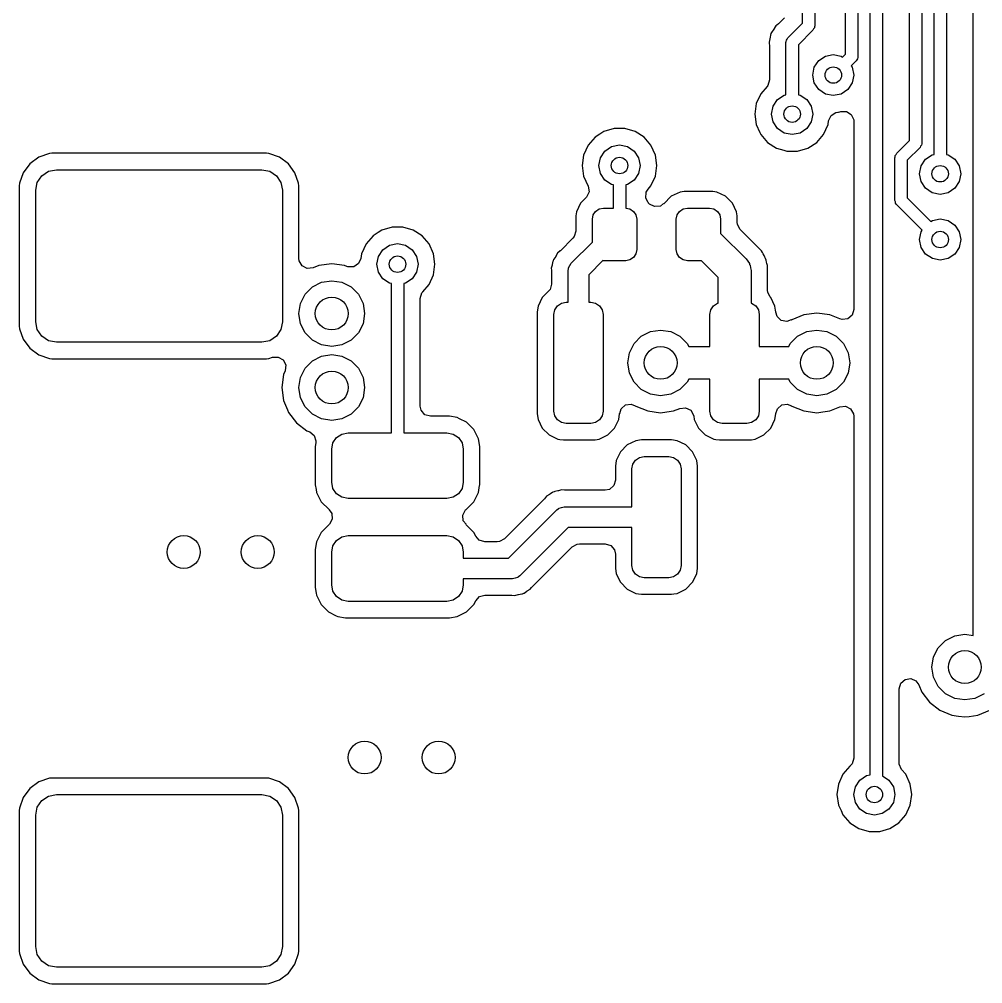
# Model space of a CAD drawing. Extents: x 0.4 to 10.6, y -8.1 to -0.4.
# Drawn here: x 6.3307 to 6.792, y -3.0925 to -2.6308 of the extents above; entities that cross this region are included whole.
import ezdxf

# ---------------------------------------------------------------- set-up
doc = ezdxf.new("R2010")
doc.units = 0
doc.header["$MEASUREMENT"] = 0
doc.layers.add('BLACK', color=7, linetype='CONTINUOUS')

msp = doc.modelspace()

# ---------------------------------------------------------------- linework, layer by layer
at = {"layer": 'BLACK', "linetype": 'CONTINUOUS'}
for p, q in [((6.7688, -2.69545), (6.7688, -2.40752)), ((6.77471, -2.40752), (6.77471, -2.69549)), ((6.7629, -2.42354), (6.7629, -2.68999)), ((6.75699, -2.68877), (6.75699, -2.42477)), ((6.73819, -2.99252), (6.73819, -2.43241)), ((6.74409, -2.43119), (6.74409, -2.99299)), ((6.72638, -2.6474), (6.72638, -2.43731)), ((6.73228, -2.43608), (6.73228, -2.64862)), ((6.71161, -2.45669), (6.71161, -2.63386)), ((6.70571, -2.63264), (6.70571, -2.45792)), ((6.7874, -2.92582), (6.7874, -2.45778)), ((6.69639, -2.6308), (6.69421, -2.63297)), ((6.69704, -2.62998), (6.69639, -2.6308)), ((6.69226, -2.63497), (6.69057, -2.6375)), ((6.69236, -2.63482), (6.69226, -2.63497)), ((6.69262, -2.63443), (6.69236, -2.63482)), ((6.69236, -2.63482), (6.69236, -2.63482)), ((6.69297, -2.63391), (6.69262, -2.63443)), ((6.69347, -2.63357), (6.69297, -2.63391)), ((6.69421, -2.63297), (6.69347, -2.63357)), ((6.6987, -2.63964), (6.70571, -2.63264)), ((6.71075, -2.63595), (6.70374, -2.64296)), ((6.71102, -2.63536), (6.71075, -2.63595)), ((6.71144, -2.63487), (6.71102, -2.63536)), ((6.71155, -2.63423), (6.71144, -2.63487)), ((6.7116, -2.63412), (6.71155, -2.63423)), ((6.71161, -2.63386), (6.71158, -2.63404)), ((6.71158, -2.63404), (6.7116, -2.63412)), ((6.69003, -2.64019), (6.68973, -2.64173)), ((6.69057, -2.6375), (6.69003, -2.64019)), ((6.69785, -2.64147), (6.6979, -2.64136)), ((6.6979, -2.64136), (6.69801, -2.64072)), ((6.69801, -2.64072), (6.69843, -2.64023)), ((6.69843, -2.64023), (6.6987, -2.63964)), ((6.68973, -2.64173), (6.68985, -2.64233)), ((6.68985, -2.64233), (6.68994, -2.64328)), ((6.68994, -2.64328), (6.68994, -2.65977)), ((6.69783, -2.64173), (6.69787, -2.64155)), ((6.69783, -2.66691), (6.69783, -2.64173)), ((6.69787, -2.64155), (6.69785, -2.64147)), ((6.70374, -2.64296), (6.70374, -2.66691)), ((6.71138, -2.65371), (6.71351, -2.65052)), ((6.71351, -2.65052), (6.71671, -2.64839)), ((6.71671, -2.64839), (6.72047, -2.64764)), ((6.72047, -2.64764), (6.72424, -2.64839)), ((6.72424, -2.64839), (6.72493, -2.64885)), ((6.72493, -2.64885), (6.72638, -2.6474)), ((6.73169, -2.65013), (6.73142, -2.65071)), ((6.73211, -2.64963), (6.73169, -2.65013)), ((6.73222, -2.649), (6.73211, -2.64963)), ((6.73227, -2.64888), (6.73222, -2.649)), ((6.73228, -2.64862), (6.73225, -2.6488)), ((6.73225, -2.6488), (6.73227, -2.64888)), ((6.71063, -2.65748), (6.71138, -2.65371)), ((6.73142, -2.65071), (6.7291, -2.65302)), ((6.7291, -2.65302), (6.72957, -2.65371)), ((6.72957, -2.65371), (6.73031, -2.65748)), ((6.68994, -2.65977), (6.68917, -2.66241)), ((6.71138, -2.66125), (6.71063, -2.65748)), ((6.73031, -2.65748), (6.72957, -2.66125)), ((6.68875, -2.66297), (6.68571, -2.66647)), ((6.68917, -2.66241), (6.68875, -2.66297)), ((6.71351, -2.66444), (6.71138, -2.66125)), ((6.71671, -2.66657), (6.71351, -2.66444)), ((6.72743, -2.66444), (6.72424, -2.66657)), ((6.72957, -2.66125), (6.72743, -2.66444)), ((6.68571, -2.66647), (6.68359, -2.67111)), ((6.68571, -2.66647), (6.68571, -2.66647)), ((6.69383, -2.6692), (6.69702, -2.66707)), ((6.69702, -2.66707), (6.69783, -2.66691)), ((6.70374, -2.66691), (6.70455, -2.66707)), ((6.70455, -2.66707), (6.70775, -2.6692)), ((6.72047, -2.66732), (6.71671, -2.66657)), ((6.72424, -2.66657), (6.72047, -2.66732)), ((6.68359, -2.67111), (6.68287, -2.67616)), ((6.69094, -2.67616), (6.69169, -2.67239)), ((6.69169, -2.67239), (6.69383, -2.6692)), ((6.70775, -2.6692), (6.70988, -2.67239)), ((6.70988, -2.67239), (6.71063, -2.67616)), ((6.68287, -2.67616), (6.68359, -2.68121)), ((6.69169, -2.67993), (6.69094, -2.67616)), ((6.71063, -2.67616), (6.70988, -2.67993)), ((6.71824, -2.6794), (6.71938, -2.6769)), ((6.71938, -2.6769), (6.7217, -2.67541)), ((6.7217, -2.67541), (6.72268, -2.67527)), ((6.72268, -2.67527), (6.72302, -2.67522)), ((6.72268, -2.67527), (6.72268, -2.67527)), ((6.72302, -2.67522), (6.72362, -2.67504)), ((6.72302, -2.67522), (6.72302, -2.67522)), ((6.72362, -2.67504), (6.72404, -2.67492)), ((6.72404, -2.67492), (6.72679, -2.67492)), ((6.72679, -2.67492), (6.7291, -2.67641)), ((6.7291, -2.67641), (6.73025, -2.67891)), ((6.68359, -2.68121), (6.68531, -2.68496)), ((6.69383, -2.68312), (6.69169, -2.67993)), ((6.70988, -2.67993), (6.70775, -2.68312)), ((6.71586, -2.68585), (6.71798, -2.68121)), ((6.71798, -2.68121), (6.71824, -2.6794)), ((6.73025, -2.67891), (6.7303, -2.6796)), ((6.7303, -2.6796), (6.7303, -2.76971)), ((6.60638, -2.68725), (6.60304, -2.6911)), ((6.60865, -2.68578), (6.60638, -2.68725)), ((6.61067, -2.68449), (6.60865, -2.68578)), ((6.61556, -2.68305), (6.61067, -2.68449)), ((6.61067, -2.68449), (6.61067, -2.68449)), ((6.61067, -2.68449), (6.61067, -2.68449)), ((6.62066, -2.68305), (6.61556, -2.68305)), ((6.61556, -2.68305), (6.61556, -2.68305)), ((6.62555, -2.68449), (6.62066, -2.68305)), ((6.62066, -2.68305), (6.62066, -2.68305)), ((6.62984, -2.68725), (6.62555, -2.68449)), ((6.62555, -2.68449), (6.62555, -2.68449)), ((6.62555, -2.68449), (6.62555, -2.68449)), ((6.63318, -2.6911), (6.62984, -2.68725)), ((6.68531, -2.68496), (6.68571, -2.68585)), ((6.68571, -2.68585), (6.68905, -2.6897)), ((6.69702, -2.68525), (6.69383, -2.68312)), ((6.70079, -2.686), (6.69702, -2.68525)), ((6.70455, -2.68525), (6.70079, -2.686)), ((6.70775, -2.68312), (6.70455, -2.68525)), ((6.71252, -2.6897), (6.71586, -2.68585)), ((6.60304, -2.6911), (6.60092, -2.69574)), ((6.60304, -2.6911), (6.60304, -2.6911)), ((6.61115, -2.69383), (6.61434, -2.69169)), ((6.61434, -2.69169), (6.61811, -2.69094)), ((6.61811, -2.69094), (6.62188, -2.69169)), ((6.62188, -2.69169), (6.62507, -2.69383)), ((6.6353, -2.69574), (6.63318, -2.6911)), ((6.68905, -2.6897), (6.69334, -2.69246)), ((6.70823, -2.69246), (6.71252, -2.6897)), ((6.75086, -2.69489), (6.75699, -2.68877)), ((6.76203, -2.69208), (6.75591, -2.6982)), ((6.7623, -2.69149), (6.76203, -2.69208)), ((6.76272, -2.691), (6.7623, -2.69149)), ((6.76283, -2.69036), (6.76272, -2.691)), ((6.76288, -2.69025), (6.76283, -2.69036)), ((6.7629, -2.68999), (6.76286, -2.69017)), ((6.76286, -2.69017), (6.76288, -2.69025)), ((6.34004, -2.69674), (6.33574, -2.69992)), ((6.34509, -2.69497), (6.34004, -2.69674)), ((6.34629, -2.69486), (6.34509, -2.69497)), ((6.34509, -2.69497), (6.34509, -2.69497)), ((6.44899, -2.69486), (6.34629, -2.69486)), ((6.45018, -2.69497), (6.44899, -2.69486)), ((6.45523, -2.69674), (6.45018, -2.69497)), ((6.45018, -2.69497), (6.45018, -2.69497)), ((6.45953, -2.69992), (6.45523, -2.69674)), ((6.45523, -2.69674), (6.45523, -2.69674)), ((6.60092, -2.69574), (6.60019, -2.70079)), ((6.60902, -2.69702), (6.61115, -2.69383)), ((6.62507, -2.69383), (6.6272, -2.69702)), ((6.63603, -2.70079), (6.6353, -2.69574)), ((6.69334, -2.69246), (6.69676, -2.69346)), ((6.69676, -2.69346), (6.69824, -2.6939)), ((6.69824, -2.6939), (6.69824, -2.6939)), ((6.69824, -2.6939), (6.69824, -2.6939)), ((6.69824, -2.6939), (6.70334, -2.6939)), ((6.70334, -2.6939), (6.70823, -2.69246)), ((6.70334, -2.6939), (6.70334, -2.6939)), ((6.75, -2.69698), (6.75003, -2.6968)), ((6.75001, -2.69672), (6.75007, -2.6966)), ((6.75003, -2.6968), (6.75001, -2.69672)), ((6.75007, -2.6966), (6.75018, -2.69597)), ((6.75018, -2.69597), (6.75059, -2.69547)), ((6.75059, -2.69547), (6.75086, -2.69489)), ((6.76469, -2.69776), (6.76789, -2.69563)), ((6.76789, -2.69563), (6.7688, -2.69545)), ((6.77471, -2.69549), (6.77542, -2.69563)), ((6.77542, -2.69563), (6.77861, -2.69776)), ((6.33574, -2.69992), (6.33257, -2.70422)), ((6.46271, -2.70422), (6.45953, -2.69992)), ((6.60019, -2.70079), (6.60092, -2.70584)), ((6.60827, -2.70079), (6.60902, -2.69702)), ((6.60902, -2.70455), (6.60827, -2.70079)), ((6.6272, -2.69702), (6.62795, -2.70079)), ((6.62795, -2.70079), (6.6272, -2.70455)), ((6.6353, -2.70584), (6.63603, -2.70079)), ((6.75, -2.7175), (6.75, -2.69698)), ((6.75591, -2.6982), (6.75591, -2.71628)), ((6.76181, -2.70472), (6.76256, -2.70096)), ((6.76256, -2.70096), (6.76469, -2.69776)), ((6.77861, -2.69776), (6.78075, -2.70096)), ((6.78075, -2.70096), (6.7815, -2.70472)), ((6.33257, -2.70422), (6.3308, -2.70926)), ((6.33933, -2.70883), (6.34147, -2.70564)), ((6.34147, -2.70564), (6.34466, -2.70351)), ((6.34466, -2.70351), (6.34843, -2.70276)), ((6.34843, -2.70276), (6.44685, -2.70276)), ((6.44685, -2.70276), (6.45062, -2.70351)), ((6.45062, -2.70351), (6.45381, -2.70564)), ((6.45381, -2.70564), (6.45594, -2.70883)), ((6.46447, -2.70926), (6.46271, -2.70422)), ((6.60092, -2.70584), (6.60092, -2.70584)), ((6.60092, -2.70584), (6.60311, -2.71063)), ((6.61115, -2.70775), (6.60902, -2.70455)), ((6.6272, -2.70455), (6.62507, -2.70775)), ((6.63318, -2.71047), (6.6353, -2.70584)), ((6.76256, -2.70849), (6.76181, -2.70472)), ((6.7815, -2.70472), (6.78075, -2.70849)), ((6.3308, -2.70926), (6.33069, -2.71046)), ((6.33069, -2.71046), (6.33069, -2.77773)), ((6.33858, -2.7126), (6.33933, -2.70883)), ((6.45594, -2.70883), (6.45669, -2.7126)), ((6.46459, -2.71046), (6.46447, -2.70926)), ((6.46459, -2.74527), (6.46459, -2.71046)), ((6.46459, -2.71046), (6.46459, -2.71046)), ((6.60311, -2.71063), (6.6035, -2.71335)), ((6.61434, -2.70988), (6.61115, -2.70775)), ((6.61516, -2.71004), (6.61434, -2.70988)), ((6.61516, -2.72116), (6.61516, -2.71004)), ((6.62188, -2.70988), (6.62106, -2.71004)), ((6.62106, -2.71004), (6.62106, -2.72116)), ((6.62507, -2.70775), (6.62188, -2.70988)), ((6.63178, -2.7121), (6.63318, -2.71047)), ((6.76469, -2.71168), (6.76256, -2.70849)), ((6.78075, -2.70849), (6.77861, -2.71168)), ((6.33858, -2.77559), (6.33858, -2.7126)), ((6.45669, -2.7126), (6.45669, -2.77559)), ((6.6035, -2.71335), (6.60236, -2.71586)), ((6.6307, -2.71633), (6.63089, -2.71359)), ((6.63089, -2.71359), (6.63178, -2.7121)), ((6.64712, -2.71352), (6.6429, -2.71549)), ((6.64904, -2.71327), (6.64712, -2.71352)), ((6.66277, -2.71327), (6.64904, -2.71327)), ((6.64904, -2.71327), (6.64904, -2.71327)), ((6.66469, -2.71352), (6.66277, -2.71327)), ((6.66277, -2.71327), (6.66277, -2.71327)), ((6.66891, -2.71549), (6.66469, -2.71352)), ((6.66469, -2.71352), (6.66469, -2.71352)), ((6.66469, -2.71352), (6.66469, -2.71352)), ((6.76789, -2.71382), (6.76469, -2.71168)), ((6.77165, -2.71457), (6.76789, -2.71382)), ((6.77542, -2.71382), (6.77165, -2.71457)), ((6.77861, -2.71168), (6.77542, -2.71382)), ((6.59945, -2.71878), (6.59748, -2.72301)), ((6.60212, -2.71611), (6.59945, -2.71878)), ((6.60236, -2.71586), (6.60212, -2.71611)), ((6.63183, -2.71842), (6.6307, -2.71633)), ((6.63181, -2.71843), (6.63183, -2.71842)), ((6.63183, -2.71847), (6.63181, -2.71843)), ((6.63192, -2.71857), (6.63183, -2.71847)), ((6.63201, -2.71875), (6.63192, -2.71857)), ((6.63235, -2.71909), (6.63201, -2.71875)), ((6.63236, -2.71908), (6.63235, -2.71909)), ((6.63248, -2.71922), (6.63236, -2.71908)), ((6.63494, -2.72047), (6.63248, -2.71922)), ((6.63919, -2.71897), (6.63768, -2.72018)), ((6.6393, -2.71909), (6.63919, -2.71897)), ((6.6429, -2.71549), (6.6393, -2.71909)), ((6.67221, -2.71878), (6.66891, -2.71549)), ((6.67418, -2.72301), (6.67221, -2.71878)), ((6.75022, -2.71811), (6.75, -2.7175)), ((6.75028, -2.71875), (6.75022, -2.71811)), ((6.75065, -2.71928), (6.75028, -2.71875)), ((6.75069, -2.7194), (6.75065, -2.71928)), ((6.75076, -2.71944), (6.75069, -2.7194)), ((6.75086, -2.71959), (6.75076, -2.71944)), ((6.76304, -2.73176), (6.75086, -2.71959)), ((6.75591, -2.71628), (6.76722, -2.72759)), ((6.59748, -2.72301), (6.59722, -2.72493)), ((6.60512, -2.72648), (6.60552, -2.72444)), ((6.60552, -2.72444), (6.60667, -2.72272)), ((6.60667, -2.72272), (6.6084, -2.72157)), ((6.6084, -2.72157), (6.61043, -2.72116)), ((6.61043, -2.72116), (6.61516, -2.72116)), ((6.62106, -2.72116), (6.6231, -2.72157)), ((6.6231, -2.72157), (6.62482, -2.72272)), ((6.62482, -2.72272), (6.62597, -2.72444)), ((6.62597, -2.72444), (6.62638, -2.72648)), ((6.63768, -2.72018), (6.63494, -2.72047)), ((6.64528, -2.72648), (6.64568, -2.72444)), ((6.64568, -2.72444), (6.64683, -2.72272)), ((6.64683, -2.72272), (6.64856, -2.72157)), ((6.64856, -2.72157), (6.65059, -2.72116)), ((6.65059, -2.72116), (6.66122, -2.72116)), ((6.66122, -2.72116), (6.66325, -2.72157)), ((6.66325, -2.72157), (6.66498, -2.72272)), ((6.66498, -2.72272), (6.66613, -2.72444)), ((6.66613, -2.72444), (6.66654, -2.72648)), ((6.67443, -2.72493), (6.67418, -2.72301)), ((6.67418, -2.72301), (6.67418, -2.72301)), ((6.59722, -2.72493), (6.59722, -2.73214)), ((6.60512, -2.73743), (6.60512, -2.72648)), ((6.62638, -2.72648), (6.62638, -2.74104)), ((6.64528, -2.74104), (6.64528, -2.72648)), ((6.66654, -2.72648), (6.66654, -2.73325)), ((6.67443, -2.72796), (6.67443, -2.72493)), ((6.67454, -2.729), (6.67443, -2.72796)), ((6.67586, -2.73141), (6.67454, -2.729)), ((6.76722, -2.72759), (6.76791, -2.72713)), ((6.76791, -2.72713), (6.77167, -2.72638)), ((6.77167, -2.72638), (6.77544, -2.72713)), ((6.77544, -2.72713), (6.77863, -2.72926)), ((6.50252, -2.73292), (6.50008, -2.73449)), ((6.50437, -2.73173), (6.50252, -2.73292)), ((6.50926, -2.7303), (6.50437, -2.73173)), ((6.50437, -2.73173), (6.50437, -2.73173)), ((6.50437, -2.73173), (6.50437, -2.73173)), ((6.51436, -2.7303), (6.50926, -2.7303)), ((6.50926, -2.7303), (6.50926, -2.7303)), ((6.51925, -2.73173), (6.51436, -2.7303)), ((6.51436, -2.7303), (6.51436, -2.7303)), ((6.52355, -2.73449), (6.51925, -2.73173)), ((6.51925, -2.73173), (6.51925, -2.73173)), ((6.51925, -2.73173), (6.51925, -2.73173)), ((6.59722, -2.73214), (6.59645, -2.73478)), ((6.66654, -2.73325), (6.6788, -2.74551)), ((6.68533, -2.74089), (6.67586, -2.73141)), ((6.76183, -2.73622), (6.76258, -2.73245)), ((6.76258, -2.73245), (6.76304, -2.73176)), ((6.77863, -2.72926), (6.78077, -2.73245)), ((6.78077, -2.73245), (6.78152, -2.73622)), ((6.49674, -2.73834), (6.49462, -2.74298)), ((6.50008, -2.73449), (6.49674, -2.73834)), ((6.49674, -2.73834), (6.49674, -2.73834)), ((6.50804, -2.73894), (6.51181, -2.73819)), ((6.51181, -2.73819), (6.51558, -2.73894)), ((6.52689, -2.73834), (6.52355, -2.73449)), ((6.529, -2.74298), (6.52689, -2.73834)), ((6.59579, -2.73559), (6.58983, -2.74155)), ((6.59495, -2.7476), (6.60512, -2.73743)), ((6.59645, -2.73478), (6.59579, -2.73559)), ((6.76258, -2.73999), (6.76183, -2.73622)), ((6.78152, -2.73622), (6.78077, -2.73999)), ((6.49462, -2.74298), (6.49429, -2.74526)), ((6.50272, -2.74426), (6.50485, -2.74107)), ((6.50485, -2.74107), (6.50804, -2.73894)), ((6.51558, -2.73894), (6.51877, -2.74107)), ((6.51877, -2.74107), (6.5209, -2.74426)), ((6.52973, -2.74803), (6.529, -2.74298)), ((6.58846, -2.74272), (6.58766, -2.7441)), ((6.58968, -2.74169), (6.58846, -2.74272)), ((6.58983, -2.74155), (6.58968, -2.74169)), ((6.62638, -2.74104), (6.62597, -2.74308)), ((6.64568, -2.74308), (6.64528, -2.74104)), ((6.68614, -2.7417), (6.68533, -2.74089)), ((6.68533, -2.74089), (6.68533, -2.74089)), ((6.68654, -2.74248), (6.68614, -2.7417)), ((6.68694, -2.74313), (6.68654, -2.74248)), ((6.76471, -2.74318), (6.76258, -2.73999)), ((6.78077, -2.73999), (6.77863, -2.74318)), ((6.46474, -2.74648), (6.46459, -2.74527)), ((6.46614, -2.74885), (6.46474, -2.74648)), ((6.49429, -2.74526), (6.49315, -2.74776)), ((6.50197, -2.74803), (6.50272, -2.74426)), ((6.5209, -2.74426), (6.52165, -2.74803)), ((6.5862, -2.74663), (6.58592, -2.7482)), ((6.58627, -2.74644), (6.5862, -2.74663)), ((6.58654, -2.74577), (6.58627, -2.74644)), ((6.58663, -2.74558), (6.58654, -2.74577)), ((6.58755, -2.74428), (6.58663, -2.74558)), ((6.58766, -2.7441), (6.58755, -2.74428)), ((6.59436, -2.74867), (6.59495, -2.7476)), ((6.61016, -2.7463), (6.60335, -2.75312)), ((6.61043, -2.74636), (6.61016, -2.7463)), ((6.62106, -2.74636), (6.61043, -2.74636)), ((6.6231, -2.74595), (6.62106, -2.74636)), ((6.62482, -2.7448), (6.6231, -2.74595)), ((6.62597, -2.74308), (6.62482, -2.7448)), ((6.64683, -2.7448), (6.64568, -2.74308)), ((6.64856, -2.74595), (6.64683, -2.7448)), ((6.65059, -2.74636), (6.64856, -2.74595)), ((6.65737, -2.74636), (6.65059, -2.74636)), ((6.66535, -2.75434), (6.65737, -2.74636)), ((6.6788, -2.74551), (6.6795, -2.74663)), ((6.6795, -2.74663), (6.68032, -2.74767)), ((6.68745, -2.74384), (6.68694, -2.74313)), ((6.68771, -2.74462), (6.68745, -2.74384)), ((6.68772, -2.74466), (6.68771, -2.74462)), ((6.68802, -2.74537), (6.68772, -2.74466)), ((6.68841, -2.74615), (6.68802, -2.74537)), ((6.68855, -2.74701), (6.68841, -2.74615)), ((6.68873, -2.74776), (6.68855, -2.74701)), ((6.76791, -2.74531), (6.76471, -2.74318)), ((6.77167, -2.74606), (6.76791, -2.74531)), ((6.77544, -2.74531), (6.77167, -2.74606)), ((6.77863, -2.74318), (6.77544, -2.74531)), ((6.4686, -2.75008), (6.46614, -2.74885)), ((6.47134, -2.74978), (6.4686, -2.75008)), ((6.47414, -2.74862), (6.47134, -2.74978)), ((6.48031, -2.74781), (6.47414, -2.74862)), ((6.48032, -2.74781), (6.48031, -2.74781)), ((6.48649, -2.74862), (6.48032, -2.74781)), ((6.48759, -2.74908), (6.48649, -2.74862)), ((6.48649, -2.74862), (6.48649, -2.74862)), ((6.48808, -2.74925), (6.48759, -2.74908)), ((6.49083, -2.74925), (6.48808, -2.74925)), ((6.49315, -2.74776), (6.49083, -2.74925)), ((6.50272, -2.7518), (6.50197, -2.74803)), ((6.50485, -2.75499), (6.50272, -2.7518)), ((6.5209, -2.7518), (6.51877, -2.75499)), ((6.52165, -2.74803), (6.5209, -2.7518)), ((6.529, -2.75308), (6.52973, -2.74803)), ((6.58587, -2.74841), (6.58546, -2.74995)), ((6.58546, -2.74995), (6.58554, -2.75086)), ((6.58554, -2.75086), (6.58559, -2.75145)), ((6.58559, -2.75145), (6.5856, -2.75154)), ((6.5856, -2.75154), (6.58561, -2.75175)), ((6.58561, -2.75175), (6.58561, -2.75752)), ((6.58592, -2.7482), (6.58587, -2.74841)), ((6.5935, -2.75108), (6.59363, -2.75021)), ((6.5935, -2.76624), (6.5935, -2.75108)), ((6.59362, -2.75004), (6.59367, -2.74994)), ((6.59363, -2.75021), (6.59362, -2.75004)), ((6.59367, -2.74994), (6.5937, -2.7497)), ((6.5937, -2.7497), (6.59436, -2.74867)), ((6.68032, -2.74767), (6.68042, -2.7481)), ((6.68042, -2.7481), (6.68066, -2.74848)), ((6.68066, -2.74848), (6.68081, -2.74979)), ((6.68081, -2.74979), (6.6811, -2.75108)), ((6.6811, -2.75108), (6.6811, -2.76663)), ((6.689, -2.74859), (6.68873, -2.74776)), ((6.689, -2.76047), (6.689, -2.74859)), ((6.689, -2.74859), (6.689, -2.74859)), ((6.47106, -2.75891), (6.47545, -2.75668)), ((6.47545, -2.75668), (6.48031, -2.75591)), ((6.48031, -2.75591), (6.48518, -2.75668)), ((6.48518, -2.75668), (6.48957, -2.75891)), ((6.50804, -2.75712), (6.50485, -2.75499)), ((6.51877, -2.75499), (6.51558, -2.75712)), ((6.52689, -2.75772), (6.529, -2.75308)), ((6.60335, -2.75312), (6.60335, -2.76624)), ((6.66535, -2.76663), (6.66535, -2.75434)), ((6.46757, -2.7624), (6.47106, -2.75891)), ((6.48957, -2.75891), (6.49306, -2.7624)), ((6.50886, -2.75729), (6.50804, -2.75712)), ((6.50886, -2.82874), (6.50886, -2.75729)), ((6.51558, -2.75712), (6.51476, -2.75729)), ((6.51476, -2.75729), (6.51476, -2.82874)), ((6.52343, -2.76178), (6.52385, -2.76122)), ((6.52385, -2.76122), (6.52689, -2.75772)), ((6.58418, -2.76097), (6.58113, -2.76402)), ((6.58484, -2.76016), (6.58418, -2.76097)), ((6.58561, -2.75752), (6.58484, -2.76016)), ((6.68911, -2.76151), (6.689, -2.76047)), ((6.46534, -2.76679), (6.46757, -2.7624)), ((6.49306, -2.7624), (6.49529, -2.76679)), ((6.52266, -2.76442), (6.52343, -2.76178)), ((6.52266, -2.81596), (6.52266, -2.76442)), ((6.58113, -2.76402), (6.57911, -2.76815)), ((6.69029, -2.76368), (6.68911, -2.76151)), ((6.69028, -2.76369), (6.69029, -2.76368)), ((6.69034, -2.76376), (6.69028, -2.76369)), ((6.69043, -2.76392), (6.69034, -2.76376)), ((6.69052, -2.76402), (6.69043, -2.76392)), ((6.69254, -2.76815), (6.69052, -2.76402)), ((6.69052, -2.76402), (6.69052, -2.76402)), ((6.69052, -2.76402), (6.69052, -2.76402)), ((6.46457, -2.77165), (6.46534, -2.76679)), ((6.49529, -2.76679), (6.49606, -2.77165)), ((6.57911, -2.76815), (6.57872, -2.77084)), ((6.58661, -2.77215), (6.58706, -2.76989)), ((6.58706, -2.76989), (6.58834, -2.76797)), ((6.58834, -2.76797), (6.59026, -2.76669)), ((6.59026, -2.76669), (6.59252, -2.76624)), ((6.59252, -2.76624), (6.5935, -2.76624)), ((6.60335, -2.76624), (6.60433, -2.76624)), ((6.60433, -2.76624), (6.60659, -2.76669)), ((6.60659, -2.76669), (6.60851, -2.76797)), ((6.60851, -2.76797), (6.60979, -2.76989)), ((6.60979, -2.76989), (6.61024, -2.77215)), ((6.66142, -2.77215), (6.66187, -2.76989)), ((6.66187, -2.76989), (6.66315, -2.76797)), ((6.66315, -2.76797), (6.66506, -2.76669)), ((6.66506, -2.76669), (6.66535, -2.76663)), ((6.6811, -2.76663), (6.68139, -2.76669)), ((6.68139, -2.76669), (6.68331, -2.76797)), ((6.68331, -2.76797), (6.68459, -2.76989)), ((6.68459, -2.76989), (6.68504, -2.77215)), ((6.69283, -2.7701), (6.69254, -2.76815)), ((6.69293, -2.77084), (6.69283, -2.7701)), ((6.7303, -2.76971), (6.72952, -2.77235)), ((6.46534, -2.77652), (6.46457, -2.77165)), ((6.49606, -2.77165), (6.49529, -2.77652)), ((6.57872, -2.77084), (6.57872, -2.81971)), ((6.58661, -2.81841), (6.58661, -2.77215)), ((6.61024, -2.77215), (6.61024, -2.81841)), ((6.66142, -2.7874), (6.66142, -2.77215)), ((6.68504, -2.77215), (6.68504, -2.7874)), ((6.69295, -2.77101), (6.69293, -2.77084)), ((6.69302, -2.77101), (6.69295, -2.77101)), ((6.69356, -2.77306), (6.69302, -2.77101)), ((6.69553, -2.77498), (6.69356, -2.77306)), ((6.69822, -2.77553), (6.69553, -2.77498)), ((6.70035, -2.77471), (6.69822, -2.77553)), ((6.7004, -2.77478), (6.70035, -2.77471)), ((6.70068, -2.77462), (6.7004, -2.77478)), ((6.70643, -2.77224), (6.70068, -2.77462)), ((6.7126, -2.77143), (6.70643, -2.77224)), ((6.70643, -2.77224), (6.70643, -2.77224)), ((6.71877, -2.77224), (6.7126, -2.77143)), ((6.7126, -2.77143), (6.7126, -2.77143)), ((6.72355, -2.77422), (6.71877, -2.77224)), ((6.71877, -2.77224), (6.71877, -2.77224)), ((6.72472, -2.77454), (6.72355, -2.77422)), ((6.72744, -2.77415), (6.72472, -2.77454)), ((6.72952, -2.77235), (6.72744, -2.77415)), ((6.33069, -2.77773), (6.3308, -2.77893)), ((6.3308, -2.77893), (6.3308, -2.77893)), ((6.3308, -2.77893), (6.33257, -2.78397)), ((6.33933, -2.77936), (6.33858, -2.77559)), ((6.34147, -2.78255), (6.33933, -2.77936)), ((6.45594, -2.77936), (6.45381, -2.78255)), ((6.45669, -2.77559), (6.45594, -2.77936)), ((6.46757, -2.78091), (6.46534, -2.77652)), ((6.49529, -2.77652), (6.49306, -2.78091)), ((6.63293, -2.7803), (6.6378, -2.77953)), ((6.6378, -2.77953), (6.64266, -2.7803)), ((6.70773, -2.7803), (6.7126, -2.77953)), ((6.7126, -2.77953), (6.71746, -2.7803)), ((6.33257, -2.78397), (6.33257, -2.78397)), ((6.33257, -2.78397), (6.33574, -2.78827)), ((6.34466, -2.78468), (6.34147, -2.78255)), ((6.45381, -2.78255), (6.45062, -2.78468)), ((6.47106, -2.78439), (6.46757, -2.78091)), ((6.47545, -2.78663), (6.47106, -2.78439)), ((6.48957, -2.78439), (6.48518, -2.78663)), ((6.49306, -2.78091), (6.48957, -2.78439)), ((6.62505, -2.78602), (6.62854, -2.78254)), ((6.62854, -2.78254), (6.63293, -2.7803)), ((6.64266, -2.7803), (6.64705, -2.78254)), ((6.64705, -2.78254), (6.65054, -2.78602)), ((6.69986, -2.78602), (6.70334, -2.78254)), ((6.70334, -2.78254), (6.70773, -2.7803)), ((6.71746, -2.7803), (6.72185, -2.78254)), ((6.72185, -2.78254), (6.72534, -2.78602)), ((6.33574, -2.78827), (6.34004, -2.79145)), ((6.34843, -2.78543), (6.34466, -2.78468)), ((6.44685, -2.78543), (6.34843, -2.78543)), ((6.45062, -2.78468), (6.44685, -2.78543)), ((6.48031, -2.7874), (6.47545, -2.78663)), ((6.48518, -2.78663), (6.48031, -2.7874)), ((6.62282, -2.79041), (6.62505, -2.78602)), ((6.65054, -2.78602), (6.65124, -2.7874)), ((6.65124, -2.7874), (6.66142, -2.7874)), ((6.68504, -2.7874), (6.69915, -2.7874)), ((6.69915, -2.7874), (6.69986, -2.78602)), ((6.72534, -2.78602), (6.72758, -2.79041)), ((6.34004, -2.79145), (6.34509, -2.79321)), ((6.34509, -2.79321), (6.34509, -2.79321)), ((6.34509, -2.79321), (6.34525, -2.79323)), ((6.34525, -2.79323), (6.34629, -2.79333)), ((6.34629, -2.79333), (6.44899, -2.79333)), ((6.44899, -2.79333), (6.45018, -2.79321)), ((6.45018, -2.79321), (6.45192, -2.79261)), ((6.45192, -2.79261), (6.45466, -2.79247)), ((6.45466, -2.79247), (6.45705, -2.79384)), ((6.47106, -2.79435), (6.47545, -2.79211)), ((6.47545, -2.79211), (6.48031, -2.79134)), ((6.48031, -2.79134), (6.48518, -2.79211)), ((6.48518, -2.79211), (6.48957, -2.79435)), ((6.62205, -2.79528), (6.62282, -2.79041)), ((6.72758, -2.79041), (6.72835, -2.79528)), ((6.45705, -2.79384), (6.45832, -2.79628)), ((6.45832, -2.79628), (6.45807, -2.79902)), ((6.46534, -2.80222), (6.46757, -2.79783)), ((6.46757, -2.79783), (6.47106, -2.79435)), ((6.48957, -2.79435), (6.49306, -2.79783)), ((6.49306, -2.79783), (6.49529, -2.80222)), ((6.62282, -2.80014), (6.62205, -2.79528)), ((6.72835, -2.79528), (6.72758, -2.80014)), ((6.45728, -2.80091), (6.45647, -2.80709)), ((6.45804, -2.79908), (6.45728, -2.80091)), ((6.45728, -2.80091), (6.45728, -2.80091)), ((6.45807, -2.79902), (6.45804, -2.79908)), ((6.46457, -2.80709), (6.46534, -2.80222)), ((6.49529, -2.80222), (6.49606, -2.80709)), ((6.62505, -2.80453), (6.62282, -2.80014)), ((6.72758, -2.80014), (6.72534, -2.80453)), ((6.45647, -2.80709), (6.45647, -2.80709)), ((6.45647, -2.80709), (6.45728, -2.81326)), ((6.46534, -2.81195), (6.46457, -2.80709)), ((6.49606, -2.80709), (6.49529, -2.81195)), ((6.62854, -2.80802), (6.62505, -2.80453)), ((6.65054, -2.80453), (6.64705, -2.80802)), ((6.65124, -2.80315), (6.65054, -2.80453)), ((6.66142, -2.80315), (6.65124, -2.80315)), ((6.66142, -2.81841), (6.66142, -2.80315)), ((6.69915, -2.80315), (6.68504, -2.80315)), ((6.68504, -2.80315), (6.68504, -2.81841)), ((6.69986, -2.80453), (6.69915, -2.80315)), ((6.70334, -2.80802), (6.69986, -2.80453)), ((6.72534, -2.80453), (6.72185, -2.80802)), ((6.46757, -2.81634), (6.46534, -2.81195)), ((6.49529, -2.81195), (6.49306, -2.81634)), ((6.63293, -2.81025), (6.62854, -2.80802)), ((6.6378, -2.81102), (6.63293, -2.81025)), ((6.64266, -2.81025), (6.6378, -2.81102)), ((6.64705, -2.80802), (6.64266, -2.81025)), ((6.70773, -2.81025), (6.70334, -2.80802)), ((6.7126, -2.81102), (6.70773, -2.81025)), ((6.71746, -2.81025), (6.7126, -2.81102)), ((6.72185, -2.80802), (6.71746, -2.81025)), ((6.45728, -2.81326), (6.45728, -2.81326)), ((6.45728, -2.81326), (6.45916, -2.81779)), ((6.47106, -2.81983), (6.46757, -2.81634)), ((6.49306, -2.81634), (6.48957, -2.81983)), ((6.5231, -2.81799), (6.52266, -2.81596)), ((6.6189, -2.81725), (6.62098, -2.81544)), ((6.62098, -2.81544), (6.62371, -2.81505)), ((6.62371, -2.81505), (6.62556, -2.81583)), ((6.62556, -2.81583), (6.6256, -2.81577)), ((6.6256, -2.81577), (6.62587, -2.81593)), ((6.62587, -2.81593), (6.62587, -2.81593)), ((6.62587, -2.81593), (6.63162, -2.81831)), ((6.64699, -2.81706), (6.64973, -2.81676)), ((6.64973, -2.81676), (6.65219, -2.81799)), ((6.69371, -2.81725), (6.69579, -2.81544)), ((6.69579, -2.81544), (6.69851, -2.81505)), ((6.69851, -2.81505), (6.70036, -2.81583)), ((6.70036, -2.81583), (6.7004, -2.81577)), ((6.7004, -2.81577), (6.70068, -2.81593)), ((6.70068, -2.81593), (6.70068, -2.81593)), ((6.70068, -2.81593), (6.70643, -2.81831)), ((6.71877, -2.81831), (6.72355, -2.81633)), ((6.72355, -2.81633), (6.72628, -2.81604)), ((6.72628, -2.81604), (6.72874, -2.81727)), ((6.45916, -2.81779), (6.45966, -2.81901)), ((6.45966, -2.81901), (6.46345, -2.82395)), ((6.47545, -2.82206), (6.47106, -2.81983)), ((6.48957, -2.81983), (6.48518, -2.82206)), ((6.5249, -2.82007), (6.5231, -2.81799)), ((6.52754, -2.82085), (6.5249, -2.82007)), ((6.53667, -2.82085), (6.52754, -2.82085)), ((6.54037, -2.82143), (6.53667, -2.82085)), ((6.53667, -2.82085), (6.53667, -2.82085)), ((6.54152, -2.82202), (6.54037, -2.82143)), ((6.57872, -2.81971), (6.57911, -2.8224)), ((6.58706, -2.82067), (6.58661, -2.81841)), ((6.58834, -2.82258), (6.58706, -2.82067)), ((6.60979, -2.82067), (6.60851, -2.82258)), ((6.61024, -2.81841), (6.60979, -2.82067)), ((6.61774, -2.8224), (6.61813, -2.81971)), ((6.61813, -2.81971), (6.61814, -2.81954)), ((6.61813, -2.81971), (6.61813, -2.81971)), ((6.61814, -2.81954), (6.61823, -2.81954)), ((6.61823, -2.81954), (6.6189, -2.81725)), ((6.63162, -2.81831), (6.63471, -2.81872)), ((6.63471, -2.81872), (6.6378, -2.81912)), ((6.6378, -2.81912), (6.64071, -2.81874)), ((6.6378, -2.81912), (6.6378, -2.81912)), ((6.6378, -2.81912), (6.6378, -2.81912)), ((6.64071, -2.81874), (6.64397, -2.81831)), ((6.64397, -2.81831), (6.64699, -2.81706)), ((6.65219, -2.81799), (6.65359, -2.82036)), ((6.65359, -2.82036), (6.65369, -2.82086)), ((6.65369, -2.82086), (6.65391, -2.8224)), ((6.66187, -2.82067), (6.66142, -2.81841)), ((6.66315, -2.82258), (6.66187, -2.82067)), ((6.68459, -2.82067), (6.68331, -2.82258)), ((6.68504, -2.81841), (6.68459, -2.82067)), ((6.69254, -2.8224), (6.69293, -2.81971)), ((6.69293, -2.81971), (6.69295, -2.81954)), ((6.69293, -2.81971), (6.69293, -2.81971)), ((6.69295, -2.81954), (6.69303, -2.81954)), ((6.69303, -2.81954), (6.69371, -2.81725)), ((6.70643, -2.81831), (6.70951, -2.81872)), ((6.70951, -2.81872), (6.7126, -2.81912)), ((6.7126, -2.81912), (6.71551, -2.81874)), ((6.7126, -2.81912), (6.7126, -2.81912)), ((6.7126, -2.81912), (6.7126, -2.81912)), ((6.71551, -2.81874), (6.71877, -2.81831)), ((6.72874, -2.81727), (6.73014, -2.81963)), ((6.73014, -2.81963), (6.7303, -2.82084)), ((6.7303, -2.82084), (6.7303, -2.98457)), ((6.46345, -2.82395), (6.46839, -2.82774)), ((6.48031, -2.82283), (6.47545, -2.82206)), ((6.48518, -2.82206), (6.48031, -2.82283)), ((6.54482, -2.8237), (6.54152, -2.82202)), ((6.54835, -2.82723), (6.54482, -2.8237)), ((6.54482, -2.8237), (6.54482, -2.8237)), ((6.54482, -2.8237), (6.54482, -2.8237)), ((6.57911, -2.8224), (6.58113, -2.82653)), ((6.59026, -2.82386), (6.58834, -2.82258)), ((6.59252, -2.82431), (6.59026, -2.82386)), ((6.60433, -2.82431), (6.59252, -2.82431)), ((6.60659, -2.82386), (6.60433, -2.82431)), ((6.60851, -2.82258), (6.60659, -2.82386)), ((6.61572, -2.82653), (6.61774, -2.8224)), ((6.65391, -2.8224), (6.65594, -2.82653)), ((6.66506, -2.82386), (6.66315, -2.82258)), ((6.66732, -2.82431), (6.66506, -2.82386)), ((6.67913, -2.82431), (6.66732, -2.82431)), ((6.68139, -2.82386), (6.67913, -2.82431)), ((6.68331, -2.82258), (6.68139, -2.82386)), ((6.69052, -2.82653), (6.69254, -2.8224)), ((6.46839, -2.82774), (6.46839, -2.82774)), ((6.46839, -2.82774), (6.46839, -2.82774)), ((6.46839, -2.82774), (6.46975, -2.8283)), ((6.46975, -2.8283), (6.47189, -2.83003)), ((6.47189, -2.83003), (6.47276, -2.83264)), ((6.48262, -2.83105), (6.48518, -2.82934)), ((6.48518, -2.82934), (6.48819, -2.82874)), ((6.48819, -2.82874), (6.50886, -2.82874)), ((6.51476, -2.82874), (6.53543, -2.82874)), ((6.53543, -2.82874), (6.53845, -2.82934)), ((6.53845, -2.82934), (6.541, -2.83105)), ((6.55062, -2.83168), (6.54835, -2.82723)), ((6.54835, -2.82723), (6.54835, -2.82723)), ((6.54835, -2.82723), (6.54835, -2.82723)), ((6.58113, -2.82653), (6.58439, -2.82979)), ((6.58439, -2.82979), (6.58439, -2.82979)), ((6.58439, -2.82979), (6.58439, -2.82979)), ((6.58439, -2.82979), (6.58853, -2.83181)), ((6.60832, -2.83181), (6.61246, -2.82979)), ((6.61246, -2.82979), (6.61572, -2.82653)), ((6.65594, -2.82653), (6.65919, -2.82979)), ((6.65919, -2.82979), (6.65919, -2.82979)), ((6.65919, -2.82979), (6.65919, -2.82979)), ((6.65919, -2.82979), (6.66333, -2.83181)), ((6.68313, -2.83181), (6.68726, -2.82979)), ((6.68726, -2.82979), (6.69052, -2.82653)), ((6.47271, -2.83358), (6.47242, -2.83537)), ((6.47276, -2.83264), (6.47271, -2.83358)), ((6.48031, -2.83661), (6.48091, -2.8336)), ((6.48091, -2.8336), (6.48262, -2.83105)), ((6.541, -2.83105), (6.54271, -2.8336)), ((6.54271, -2.8336), (6.54331, -2.83661)), ((6.5512, -2.83537), (6.55062, -2.83168)), ((6.58853, -2.83181), (6.5895, -2.83196)), ((6.5895, -2.83196), (6.59121, -2.8322)), ((6.59121, -2.8322), (6.59121, -2.8322)), ((6.59121, -2.8322), (6.60564, -2.8322)), ((6.60564, -2.8322), (6.60653, -2.83207)), ((6.60653, -2.83207), (6.60832, -2.83181)), ((6.62179, -2.83458), (6.61854, -2.83784)), ((6.62593, -2.83256), (6.62179, -2.83458)), ((6.62861, -2.83217), (6.62593, -2.83256)), ((6.64304, -2.83217), (6.62861, -2.83217)), ((6.62861, -2.83217), (6.62861, -2.83217)), ((6.64572, -2.83256), (6.64304, -2.83217)), ((6.64304, -2.83217), (6.64304, -2.83217)), ((6.64949, -2.8344), (6.64572, -2.83256)), ((6.64572, -2.83256), (6.64572, -2.83256)), ((6.64986, -2.83458), (6.64949, -2.8344)), ((6.65312, -2.83784), (6.64986, -2.83458)), ((6.66333, -2.83181), (6.66431, -2.83196)), ((6.66431, -2.83196), (6.66601, -2.8322)), ((6.66601, -2.8322), (6.66601, -2.8322)), ((6.66601, -2.8322), (6.68044, -2.8322)), ((6.68044, -2.8322), (6.68134, -2.83207)), ((6.68134, -2.83207), (6.68313, -2.83181)), ((6.47242, -2.83537), (6.47242, -2.8536)), ((6.48031, -2.85236), (6.48031, -2.83661)), ((6.54331, -2.83661), (6.54331, -2.85236)), ((6.5512, -2.8536), (6.5512, -2.83537)), ((6.61854, -2.83784), (6.61651, -2.84197)), ((6.65514, -2.84197), (6.65312, -2.83784)), ((6.65312, -2.83784), (6.65312, -2.83784)), ((6.65312, -2.83784), (6.65312, -2.83784)), ((6.61651, -2.84197), (6.61612, -2.84466)), ((6.62402, -2.84596), (6.62447, -2.8437)), ((6.62447, -2.8437), (6.62575, -2.84179)), ((6.62575, -2.84179), (6.62766, -2.84051)), ((6.62766, -2.84051), (6.62992, -2.84006)), ((6.62992, -2.84006), (6.64173, -2.84006)), ((6.64173, -2.84006), (6.64399, -2.84051)), ((6.64399, -2.84051), (6.64591, -2.84179)), ((6.64591, -2.84179), (6.64719, -2.8437)), ((6.64719, -2.8437), (6.64764, -2.84596)), ((6.65553, -2.84466), (6.65514, -2.84197)), ((6.61612, -2.84466), (6.61612, -2.8514)), ((6.62402, -2.86417), (6.62402, -2.84596)), ((6.64764, -2.84596), (6.64764, -2.89222)), ((6.65553, -2.89353), (6.65553, -2.84466)), ((6.47242, -2.8536), (6.47278, -2.85584)), ((6.48091, -2.85538), (6.48031, -2.85236)), ((6.54331, -2.85236), (6.54271, -2.85538)), ((6.55113, -2.85405), (6.5512, -2.8536)), ((6.61612, -2.8514), (6.61535, -2.85404)), ((6.47278, -2.85584), (6.47301, -2.8573)), ((6.47301, -2.8573), (6.47527, -2.86175)), ((6.48262, -2.85793), (6.48091, -2.85538)), ((6.48518, -2.85964), (6.48262, -2.85793)), ((6.541, -2.85793), (6.53845, -2.85964)), ((6.54271, -2.85538), (6.541, -2.85793)), ((6.54835, -2.86175), (6.55062, -2.8573)), ((6.55062, -2.8573), (6.55113, -2.85405)), ((6.55062, -2.8573), (6.55062, -2.8573)), ((6.55062, -2.8573), (6.55062, -2.8573)), ((6.58455, -2.85833), (6.58317, -2.85913)), ((6.58473, -2.85821), (6.58455, -2.85833)), ((6.58604, -2.8573), (6.58473, -2.85821)), ((6.58623, -2.85721), (6.58604, -2.8573)), ((6.58689, -2.85694), (6.58623, -2.85721)), ((6.58708, -2.85687), (6.58689, -2.85694)), ((6.58865, -2.85659), (6.58708, -2.85687)), ((6.58886, -2.85654), (6.58865, -2.85659)), ((6.5904, -2.85613), (6.58886, -2.85654)), ((6.59177, -2.85625), (6.5904, -2.85613)), ((6.59199, -2.85627), (6.59177, -2.85625)), ((6.5922, -2.85628), (6.59199, -2.85627)), ((6.61124, -2.85628), (6.5922, -2.85628)), ((6.61327, -2.85584), (6.61124, -2.85628)), ((6.61535, -2.85404), (6.61327, -2.85584)), ((6.47527, -2.86175), (6.47527, -2.86175)), ((6.47527, -2.86175), (6.47527, -2.86175)), ((6.47527, -2.86175), (6.47908, -2.86555)), ((6.48819, -2.86024), (6.48518, -2.85964)), ((6.53543, -2.86024), (6.48819, -2.86024)), ((6.53845, -2.85964), (6.53543, -2.86024)), ((6.54463, -2.86547), (6.54835, -2.86175)), ((6.54835, -2.86175), (6.54835, -2.86175)), ((6.582, -2.8605), (6.56305, -2.87946)), ((6.58215, -2.86035), (6.582, -2.8605)), ((6.58317, -2.85913), (6.58215, -2.86035)), ((6.47908, -2.86555), (6.479, -2.86563)), ((6.479, -2.86563), (6.4803, -2.86732)), ((6.4803, -2.86732), (6.48054, -2.87006)), ((6.54308, -2.86813), (6.54437, -2.86569)), ((6.54437, -2.86569), (6.54463, -2.86547)), ((6.56489, -2.88878), (6.58806, -2.86561)), ((6.58806, -2.86561), (6.58876, -2.86509)), ((6.58876, -2.86509), (6.58887, -2.86495)), ((6.58887, -2.86495), (6.58898, -2.86492)), ((6.58898, -2.86492), (6.58918, -2.86478)), ((6.58918, -2.86478), (6.59037, -2.86452)), ((6.59037, -2.86452), (6.59154, -2.86417)), ((6.59154, -2.86417), (6.62402, -2.86417)), ((6.48054, -2.87006), (6.47925, -2.8725)), ((6.54332, -2.87087), (6.54308, -2.86813)), ((6.54463, -2.87256), (6.54332, -2.87087)), ((6.47527, -2.87644), (6.47301, -2.88089)), ((6.479, -2.87272), (6.47527, -2.87644)), ((6.47527, -2.87644), (6.47527, -2.87644)), ((6.47925, -2.8725), (6.479, -2.87272)), ((6.54454, -2.87264), (6.54463, -2.87256)), ((6.54835, -2.87644), (6.54454, -2.87264)), ((6.54925, -2.87822), (6.54835, -2.87644)), ((6.54835, -2.87644), (6.54835, -2.87644)), ((6.54835, -2.87644), (6.54835, -2.87644)), ((6.59357, -2.87402), (6.57041, -2.89718)), ((6.62402, -2.87402), (6.59357, -2.87402)), ((6.62402, -2.89222), (6.62402, -2.87402)), ((6.47301, -2.88089), (6.47242, -2.88459)), ((6.48091, -2.88281), (6.48262, -2.88026)), ((6.48262, -2.88026), (6.48518, -2.87855)), ((6.48518, -2.87855), (6.48819, -2.87795)), ((6.48819, -2.87795), (6.53543, -2.87795)), ((6.53543, -2.87795), (6.53845, -2.87855)), ((6.53845, -2.87855), (6.541, -2.88026)), ((6.541, -2.88026), (6.54271, -2.88281)), ((6.55096, -2.88011), (6.54925, -2.87822)), ((6.5536, -2.88089), (6.55096, -2.88011)), ((6.5596, -2.88089), (6.5536, -2.88089)), ((6.56064, -2.88077), (6.5596, -2.88089)), ((6.56305, -2.87946), (6.56064, -2.88077)), ((6.47242, -2.88459), (6.47242, -2.90282)), ((6.48031, -2.88583), (6.48091, -2.88281)), ((6.48031, -2.90157), (6.48031, -2.88583)), ((6.54271, -2.88281), (6.54331, -2.88583)), ((6.54331, -2.88583), (6.54331, -2.88878)), ((6.57646, -2.90229), (6.59541, -2.88334)), ((6.59541, -2.88334), (6.59783, -2.88202)), ((6.59783, -2.88202), (6.59887, -2.88191)), ((6.59887, -2.88191), (6.61124, -2.88191)), ((6.61124, -2.88191), (6.61388, -2.88268)), ((6.61388, -2.88268), (6.61568, -2.88476)), ((6.61568, -2.88476), (6.61612, -2.88679)), ((6.54331, -2.88878), (6.56489, -2.88878)), ((6.61612, -2.88679), (6.61612, -2.89353)), ((6.61612, -2.89353), (6.61651, -2.89622)), ((6.62447, -2.89448), (6.62402, -2.89222)), ((6.62575, -2.8964), (6.62447, -2.89448)), ((6.64719, -2.89448), (6.64591, -2.8964)), ((6.64764, -2.89222), (6.64719, -2.89448)), ((6.65514, -2.89622), (6.65553, -2.89353)), ((6.56693, -2.89862), (6.54331, -2.89862)), ((6.54331, -2.89862), (6.54331, -2.90157)), ((6.5681, -2.89828), (6.56693, -2.89862)), ((6.56929, -2.89802), (6.5681, -2.89828)), ((6.56949, -2.89787), (6.56929, -2.89802)), ((6.56959, -2.89784), (6.56949, -2.89787)), ((6.56971, -2.89771), (6.56959, -2.89784)), ((6.57041, -2.89718), (6.56971, -2.89771)), ((6.61651, -2.89622), (6.61854, -2.90035)), ((6.62766, -2.89768), (6.62575, -2.8964)), ((6.62992, -2.89813), (6.62766, -2.89768)), ((6.64173, -2.89813), (6.62992, -2.89813)), ((6.64399, -2.89768), (6.64173, -2.89813)), ((6.64591, -2.8964), (6.64399, -2.89768)), ((6.65312, -2.90035), (6.65514, -2.89622)), ((6.47242, -2.90282), (6.47285, -2.90549)), ((6.48091, -2.90459), (6.48031, -2.90157)), ((6.48262, -2.90714), (6.48091, -2.90459)), ((6.54271, -2.90459), (6.541, -2.90714)), ((6.54331, -2.90157), (6.54271, -2.90459)), ((6.57243, -2.90549), (6.57373, -2.90458)), ((6.57373, -2.90458), (6.57391, -2.90447)), ((6.57391, -2.90447), (6.57529, -2.90367)), ((6.57529, -2.90367), (6.57534, -2.90361)), ((6.57534, -2.90361), (6.57601, -2.90282)), ((6.57601, -2.90282), (6.57632, -2.90245)), ((6.57632, -2.90245), (6.57646, -2.90229)), ((6.61854, -2.90035), (6.62179, -2.90361)), ((6.62179, -2.90361), (6.62179, -2.90361)), ((6.62179, -2.90361), (6.62179, -2.90361)), ((6.62179, -2.90361), (6.62593, -2.90563)), ((6.64572, -2.90563), (6.64986, -2.90361)), ((6.64986, -2.90361), (6.65312, -2.90035)), ((6.47285, -2.90549), (6.47301, -2.90651)), ((6.47301, -2.90651), (6.47527, -2.91096)), ((6.48518, -2.90885), (6.48262, -2.90714)), ((6.48819, -2.90945), (6.48518, -2.90885)), ((6.53845, -2.90885), (6.53543, -2.90945)), ((6.541, -2.90714), (6.53845, -2.90885)), ((6.54835, -2.91096), (6.54925, -2.90918)), ((6.54925, -2.90918), (6.55114, -2.90718)), ((6.55114, -2.90718), (6.5536, -2.90652)), ((6.5536, -2.90652), (6.56626, -2.90652)), ((6.56626, -2.90652), (6.56648, -2.90652)), ((6.56648, -2.90652), (6.56806, -2.90666)), ((6.56806, -2.90666), (6.5696, -2.90625)), ((6.5696, -2.90625), (6.56981, -2.90621)), ((6.56981, -2.90621), (6.57138, -2.90593)), ((6.57138, -2.90593), (6.57158, -2.90586)), ((6.57138, -2.90593), (6.57138, -2.90593)), ((6.57158, -2.90586), (6.57224, -2.90558)), ((6.57224, -2.90558), (6.57243, -2.90549)), ((6.57243, -2.90549), (6.57243, -2.90549)), ((6.62593, -2.90563), (6.62727, -2.90583)), ((6.62727, -2.90583), (6.62861, -2.90602)), ((6.62861, -2.90602), (6.62861, -2.90602)), ((6.62861, -2.90602), (6.64304, -2.90602)), ((6.64304, -2.90602), (6.64419, -2.90586)), ((6.64419, -2.90586), (6.64572, -2.90563)), ((6.47527, -2.91096), (6.47527, -2.91096)), ((6.47527, -2.91096), (6.47527, -2.91096)), ((6.47527, -2.91096), (6.47881, -2.91449)), ((6.53543, -2.90945), (6.48819, -2.90945)), ((6.54482, -2.91449), (6.54835, -2.91096)), ((6.47881, -2.91449), (6.47881, -2.91449)), ((6.47881, -2.91449), (6.47881, -2.91449)), ((6.47881, -2.91449), (6.4825, -2.91637)), ((6.4825, -2.91637), (6.48326, -2.91676)), ((6.48326, -2.91676), (6.48695, -2.91734)), ((6.48695, -2.91734), (6.48695, -2.91734)), ((6.48695, -2.91734), (6.53667, -2.91734)), ((6.53667, -2.91734), (6.54037, -2.91676)), ((6.54037, -2.91676), (6.54482, -2.91449)), ((6.77421, -2.9282), (6.7786, -2.92597)), ((6.7786, -2.92597), (6.78346, -2.9252)), ((6.78346, -2.9252), (6.7874, -2.92582)), ((6.76849, -2.93608), (6.77072, -2.93169)), ((6.77072, -2.93169), (6.77421, -2.9282)), ((6.76772, -2.94094), (6.76849, -2.93608)), ((6.76849, -2.94581), (6.76772, -2.94094)), ((6.77072, -2.9502), (6.76849, -2.94581)), ((6.75199, -2.95128), (6.75276, -2.94864)), ((6.75276, -2.94864), (6.75484, -2.94684)), ((6.75484, -2.94684), (6.75756, -2.94644)), ((6.75756, -2.94644), (6.76007, -2.94759)), ((6.76007, -2.94759), (6.76138, -2.94941)), ((6.76138, -2.94941), (6.76281, -2.95287)), ((6.77421, -2.95369), (6.77072, -2.9502)), ((6.75199, -2.98672), (6.75199, -2.95128)), ((6.76281, -2.95287), (6.76281, -2.95287)), ((6.76281, -2.95287), (6.76281, -2.95287)), ((6.76281, -2.95287), (6.7666, -2.95781)), ((6.7786, -2.95592), (6.77421, -2.95369)), ((6.79272, -2.95369), (6.78833, -2.95592)), ((6.7666, -2.95781), (6.77154, -2.9616)), ((6.78346, -2.95669), (6.7786, -2.95592)), ((6.78833, -2.95592), (6.78346, -2.95669)), ((6.77154, -2.9616), (6.77729, -2.96398)), ((6.77729, -2.96398), (6.78038, -2.96438)), ((6.78038, -2.96438), (6.78346, -2.96479)), ((6.78346, -2.96479), (6.78552, -2.96452)), ((6.78552, -2.96452), (6.78964, -2.96398)), ((6.78964, -2.96398), (6.79539, -2.9616)), ((6.78346, -2.96479), (6.78346, -2.96479)), ((6.78346, -2.96479), (6.78346, -2.96479)), ((6.72952, -2.98721), (6.72861, -2.98826)), ((6.7303, -2.98457), (6.72952, -2.98721)), ((6.75204, -2.98741), (6.75199, -2.98672)), ((6.75318, -2.98991), (6.75204, -2.98741)), ((6.72508, -2.99228), (6.72296, -2.99692)), ((6.72842, -2.98843), (6.72508, -2.99228)), ((6.72508, -2.99228), (6.72508, -2.99228)), ((6.72861, -2.98826), (6.72842, -2.98843)), ((6.75523, -2.99228), (6.75318, -2.98991)), ((6.75735, -2.99692), (6.75523, -2.99228)), ((6.75523, -2.99228), (6.75523, -2.99228)), ((6.75523, -2.99228), (6.75523, -2.99228)), ((6.34004, -2.99595), (6.33574, -2.99913)), ((6.34509, -2.99419), (6.34004, -2.99595)), ((6.34629, -2.99407), (6.34509, -2.99419)), ((6.34509, -2.99419), (6.34509, -2.99419)), ((6.44899, -2.99407), (6.34629, -2.99407)), ((6.45018, -2.99419), (6.44899, -2.99407)), ((6.45523, -2.99595), (6.45018, -2.99419)), ((6.45018, -2.99419), (6.45018, -2.99419)), ((6.45953, -2.99913), (6.45523, -2.99595)), ((6.45523, -2.99595), (6.45523, -2.99595)), ((6.72296, -2.99692), (6.72224, -3.00197)), ((6.73106, -2.9982), (6.7332, -2.99501)), ((6.7332, -2.99501), (6.73639, -2.99288)), ((6.73639, -2.99288), (6.73819, -2.99252)), ((6.74409, -2.99299), (6.74712, -2.99501)), ((6.74712, -2.99501), (6.74925, -2.9982)), ((6.75808, -3.00197), (6.75735, -2.99692)), ((6.33574, -2.99913), (6.33257, -3.00343)), ((6.46271, -3.00343), (6.45953, -2.99913)), ((6.73031, -3.00197), (6.73106, -2.9982)), ((6.74925, -2.9982), (6.75, -3.00197)), ((6.33257, -3.00343), (6.3308, -3.00848)), ((6.33933, -3.00804), (6.34147, -3.00485)), ((6.34147, -3.00485), (6.34466, -3.00272)), ((6.34466, -3.00272), (6.34843, -3.00197)), ((6.34843, -3.00197), (6.44685, -3.00197)), ((6.44685, -3.00197), (6.45062, -3.00272)), ((6.45062, -3.00272), (6.45381, -3.00485)), ((6.45381, -3.00485), (6.45594, -3.00804)), ((6.46447, -3.00848), (6.46271, -3.00343)), ((6.72224, -3.00197), (6.72296, -3.00702)), ((6.73106, -3.00574), (6.73031, -3.00197)), ((6.7332, -3.00893), (6.73106, -3.00574)), ((6.74925, -3.00574), (6.74712, -3.00893)), ((6.75, -3.00197), (6.74925, -3.00574)), ((6.75735, -3.00702), (6.75808, -3.00197)), ((6.3308, -3.00848), (6.33069, -3.00967)), ((6.33069, -3.00967), (6.33069, -3.07694)), ((6.33858, -3.01181), (6.33933, -3.00804)), ((6.45594, -3.00804), (6.45669, -3.01181)), ((6.46459, -3.00967), (6.46447, -3.00848)), ((6.46459, -3.07694), (6.46459, -3.00967)), ((6.72296, -3.00702), (6.72418, -3.00967)), ((6.72418, -3.00967), (6.72508, -3.01166)), ((6.73639, -3.01106), (6.7332, -3.00893)), ((6.74712, -3.00893), (6.74392, -3.01106)), ((6.75523, -3.01166), (6.75735, -3.00702)), ((6.33858, -3.0748), (6.33858, -3.01181)), ((6.45669, -3.01181), (6.45669, -3.0748)), ((6.72508, -3.01166), (6.72842, -3.01551)), ((6.74016, -3.01181), (6.73639, -3.01106)), ((6.74392, -3.01106), (6.74016, -3.01181)), ((6.75189, -3.01551), (6.75523, -3.01166)), ((6.72842, -3.01551), (6.73271, -3.01827)), ((6.73271, -3.01827), (6.73761, -3.0197)), ((6.73761, -3.0197), (6.73761, -3.0197)), ((6.73761, -3.0197), (6.73761, -3.0197)), ((6.73761, -3.0197), (6.74271, -3.0197)), ((6.74271, -3.0197), (6.7476, -3.01827)), ((6.74271, -3.0197), (6.74271, -3.0197)), ((6.7476, -3.01827), (6.75189, -3.01551)), ((6.33933, -3.07857), (6.33858, -3.0748)), ((6.45669, -3.0748), (6.45594, -3.07857)), ((6.33069, -3.07694), (6.3308, -3.07814)), ((6.3308, -3.07814), (6.3308, -3.07814)), ((6.3308, -3.07814), (6.33257, -3.08318)), ((6.34147, -3.08176), (6.33933, -3.07857)), ((6.45594, -3.07857), (6.45381, -3.08176)), ((6.46271, -3.08318), (6.46447, -3.07814)), ((6.46447, -3.07814), (6.46459, -3.07694)), ((6.33257, -3.08318), (6.33257, -3.08318)), ((6.33257, -3.08318), (6.33574, -3.08749)), ((6.34466, -3.0839), (6.34147, -3.08176)), ((6.34843, -3.08465), (6.34466, -3.0839)), ((6.44685, -3.08465), (6.34843, -3.08465)), ((6.45062, -3.0839), (6.44685, -3.08465)), ((6.45381, -3.08176), (6.45062, -3.0839)), ((6.45953, -3.08749), (6.46271, -3.08318)), ((6.33574, -3.08749), (6.34004, -3.09066)), ((6.45523, -3.09066), (6.45953, -3.08749)), ((6.34004, -3.09066), (6.34509, -3.09243)), ((6.34509, -3.09243), (6.34509, -3.09243)), ((6.34509, -3.09243), (6.34525, -3.09244)), ((6.34525, -3.09244), (6.34629, -3.09254)), ((6.34629, -3.09254), (6.44899, -3.09254)), ((6.44899, -3.09254), (6.45018, -3.09243)), ((6.45018, -3.09243), (6.45523, -3.09066))]:
    msp.add_line(p, q, dxfattribs=at)
at = {"layer": 'BLACK'}
for centre, radius in [((6.72047, -2.65748), 0.00394), ((6.70079, -2.67616), 0.00394), ((6.61811, -2.70079), 0.00394), ((6.77165, -2.70472), 0.00394), ((6.77167, -2.73622), 0.00394), ((6.51181, -2.74803), 0.00394), ((6.48031, -2.77165), 0.00787), ((6.6378, -2.79528), 0.00787), ((6.7126, -2.79528), 0.00787), ((6.48031, -2.80709), 0.00787), ((6.40945, -2.88583), 0.00787), ((6.44488, -2.88583), 0.00787), ((6.78346, -2.94094), 0.00787), ((6.49606, -2.98425), 0.00787), ((6.5315, -2.98425), 0.00787), ((6.74016, -3.00197), 0.00394)]:
    msp.add_circle(centre, radius, dxfattribs=at)

doc.saveas('drawing.dxf')
